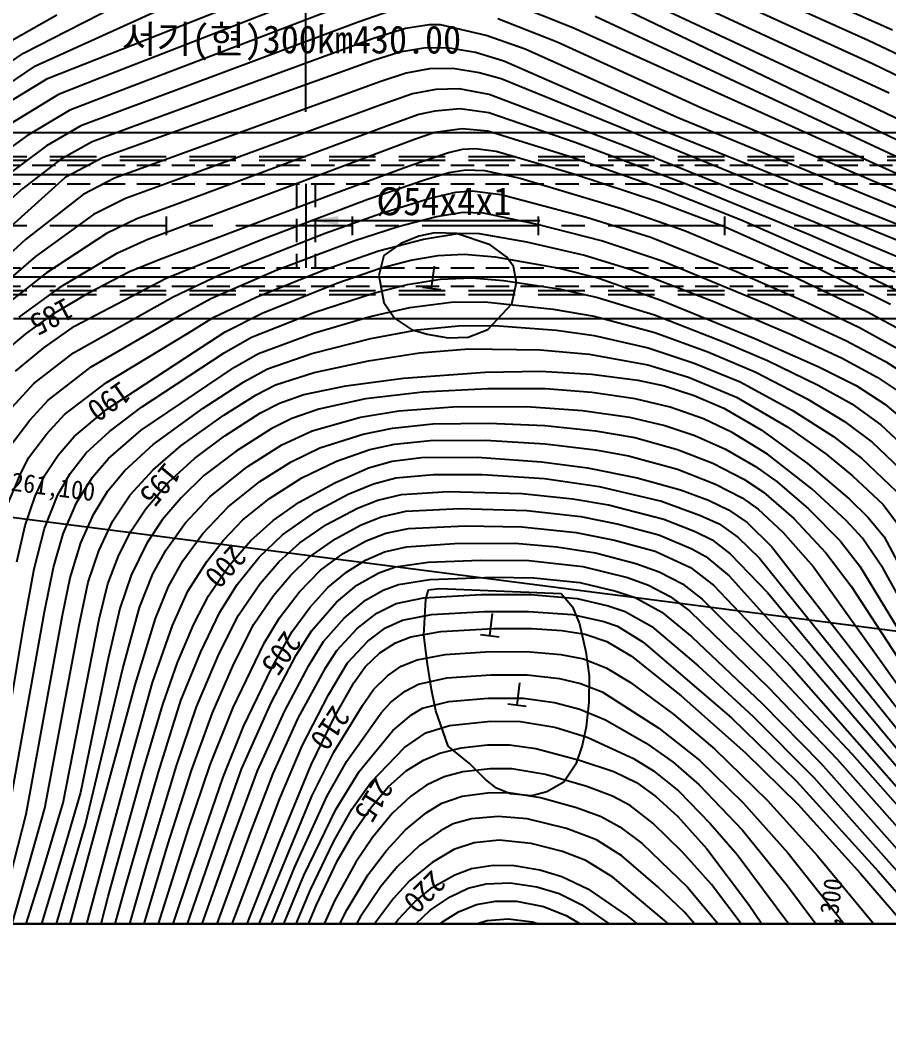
# Model space of a CAD drawing. Header units: millimetres. Extents: x 18534 to 19330, y 1103 to 1809.
# Drawn here: x 19186.1 to 19279.5, y 1383 to 1491.5 of the extents above; entities that cross this region are included whole.
import ezdxf
from ezdxf.enums import TextEntityAlignment as Align
from ezdxf.xclip import XClip

# ---------------------------------------------------------------- set-up
doc = ezdxf.new("R2010")
doc.units = ezdxf.units.MM
doc.header["$LTSCALE"] = 10
doc.header["$MEASUREMENT"] = 0
doc.header["$XCLIPFRAME"] = 2
for name, pattern in [('CENTER', [2, 1.25, -0.25, 0.25, -0.25]), ('DASHED', [0.75, 0.5, -0.25]), ('HIDDEN', [0.375, 0.25, -0.125])]:
    doc.linetypes.add(name, pattern=pattern)
doc.layers.add('TX-PAPR', color=2, linetype='Continuous', plot=False)
doc.layers.add('TZ-BASE', color=253, linetype='Continuous')
doc.layers.add('TZ-CABL', color=4, linetype='Continuous')
doc.styles.add('HANA', font='GulimChe.ttf')
doc.styles.get("Standard").update_dxf_attribs({"font": 'GulimChe.ttf'})
doc.linetypes.add('ZIGZAG', pattern='A,0.0001,-0.2,[131,ltypeshp.shx,S=0.2,R=0,X=-0.2,Y=0],-0.4,[131,ltypeshp.shx,S=0.2,R=180,X=0.2,Y=0],-0.2', length=0.8001)
doc.dimstyles.get("Standard").update_dxf_attribs({"dimtxt": 0.18, "dimasz": 0.18, "dimexe": 0.18, "dimexo": 0.0625, "dimgap": 0.09, "dimtad": 0, "dimtih": 1, "dimtoh": 1, "dimdec": 4, "dimzin": 0, "dimdsep": 46, "dimtxsty": 'Standard', "dimcen": 0.09, "dimadec": 0, "dimazin": 0, "dimtfac": 1, "dimtdec": 4, "dimtofl": 0, "dimtmove": 0, "dimatfit": 3, "dimfxl": 0, "dimtolj": 1, "dimtzin": 0, "dimarcsym": 0})

# ---------------------------------------------------------------- blocks, each defined once
blk = doc.blocks.new('JD-DFMKFD4RX')
at = {"layer": 'TZ-BASE'}
for p, q in [((631.21, 30.88, 171), (655.46, 19.93, 171)), ((628.51, 29.97, 172), (655.91, 17.42, 172)), ((627.73, 28.21, 173), (657.71, 14.27, 173)), ((567.23, 15.82, 175), (596.28, 27.3, 175)), ((624.37, 27.53, 174), (655.46, 13.02, 174)), ((658.07, 21, 170), (642.6, 27.93, 170)), ((569.35, 20.95, 173), (578.92, 25.83, 173)), ((597.29, 25.37, 176), (572.69, 15.78, 176)), ((570.45, 19.23, 174), (581.92, 24.44, 174)), ((623.72, 21.25, 177), (617.03, 23.93, 177)), ((598.11, 23.3, 177), (573.82, 14.02, 177)), ((605.09, 23.42, 178), (600.63, 21.89, 178)), ((628.11, 23.85, 175), (675.13, 1.29, 175)), ((563.37, 19.91, 172), (568.24, 22.66, 172)), ((600.63, 21.89, 178), (574.96, 12.26, 178)), ((622.04, 19.72, 178), (615.65, 22.23, 178)), ((665.94, 3.97, 176), (626.12, 22.47, 176)), ((564.66, 18.55, 173), (569.35, 20.95, 173)), ((605.72, 21.19, 179), (602.16, 20.07, 179)), ((608.28, 21.58, 179), (605.72, 21.19, 179)), ((609.47, 21.6, 179), (608.28, 21.58, 179)), ((614.41, 20.45, 179), (609.47, 21.6, 179)), ((664.53, 2.87, 177), (623.72, 21.25, 177)), ((602.16, 20.07, 179), (576.09, 10.51, 179)), ((618.58, 18.96, 179), (614.41, 20.45, 179)), ((637.48, 12.66, 178), (622.04, 19.72, 178)), ((655.46, 19.93, 171), (675.43, 10.4, 171)), ((551.62, 9.63, 173), (564.66, 18.55, 173)), ((565.95, 17.19, 174), (570.45, 19.23, 174)), ((605.1, 18.64, 180), (602.28, 17.74, 180)), ((607.71, 19.08, 180), (605.1, 18.64, 180)), ((610.23, 19.1, 180), (607.71, 19.08, 180)), ((613.26, 18.62, 180), (610.23, 19.1, 180)), ((616.31, 17.68, 180), (613.26, 18.62, 180)), ((634.92, 11.62, 179), (618.58, 18.96, 179)), ((602.28, 17.74, 180), (573.23, 7.32, 180)), ((632.42, 10.63, 180), (616.31, 17.68, 180)), ((655.91, 17.42, 172), (677.78, 6.94, 172)), ((552.38, 8.06, 174), (565.95, 17.19, 174)), ((605.78, 16.41, 181), (603.08, 15.51, 181)), ((608.29, 16.85, 181), (605.78, 16.41, 181)), ((610.8, 16.88, 181), (608.29, 16.85, 181)), ((613.65, 16.44, 181), (610.8, 16.88, 181)), ((616, 15.78, 181), (613.65, 16.44, 181)), ((560.17, 11.53, 175), (567.23, 15.82, 175)), ((572.69, 15.78, 176), (568.43, 14.12, 176)), ((603.08, 15.51, 181), (578.6, 6.63, 181)), ((658.96, -1.73, 181), (616, 15.78, 181)), ((568.43, 14.12, 176), (562.61, 10.56, 176)), ((606.47, 14.17, 182), (603.1, 13, 182)), ((608.97, 14.63, 182), (606.47, 14.17, 182)), ((611.48, 14.71, 182), (608.97, 14.63, 182)), ((614.72, 14.12, 182), (611.48, 14.71, 182)), ((629.61, 8.46, 182), (614.72, 14.12, 182)), ((573.82, 14.02, 177), (569.63, 12.42, 177)), ((655.46, 13.02, 174), (674.99, 3.69, 174)), ((569.63, 12.42, 177), (565.02, 9.66, 177)), ((574.96, 12.26, 178), (570.83, 10.72, 178)), ((603.1, 13, 182), (579.97, 4.51, 182)), ((607.16, 11.94, 183), (603.91, 10.77, 183)), ((608.88, 12.33, 183), (607.16, 11.94, 183)), ((611.6, 12.57, 183), (608.88, 12.33, 183)), ((614.67, 12.13, 183), (611.6, 12.57, 183)), ((623.95, 8.94, 183), (614.67, 12.13, 183)), ((661.98, 2.24, 178), (637.48, 12.66, 178)), ((661.29, 0.78, 179), (634.92, 11.62, 179)), ((700, 10), (555.08, 10)), ((700, 10), (555.08, 10)), ((570.83, 10.72, 178), (567.13, 8.59, 178)), ((576.09, 10.51, 179), (572.03, 9.02, 179)), ((603.91, 10.77, 183), (581.34, 2.4, 183)), ((608.87, 10.01, 184), (606.68, 9.28, 184)), ((611.81, 10.43, 184), (608.87, 10.01, 184)), ((614.58, 10.18, 184), (611.81, 10.43, 184)), ((623.31, 7.43, 184), (614.58, 10.18, 184)), ((662.48, -1.43, 180), (632.42, 10.63, 180)), ((565.02, 9.66, 177), (559.76, 5.87, 177)), ((572.03, 9.02, 179), (568.62, 7.12, 179)), ((606.68, 9.28, 184), (582.71, 0.28, 184)), ((635.99, 4.43, 183), (623.95, 8.94, 183)), ((567.13, 8.59, 178), (562.02, 4.78, 178)), ((610.35, 7.84, 185), (606.12, 6.42, 185)), ((611.8, 8.19, 185), (610.35, 7.84, 185)), ((613.26, 8.28, 185), (611.8, 8.19, 185)), ((615.48, 7.99, 185), (613.26, 8.28, 185)), ((623.83, 5.55, 185), (615.48, 7.99, 185)), ((649.76, 0.36, 182), (629.61, 8.46, 182)), ((568.62, 7.12, 179), (564.58, 4.02, 179)), ((573.23, 7.32, 180), (569.15, 5.18, 180)), ((578.6, 6.63, 181), (574.43, 5.12, 181)), ((633.61, 3.85, 184), (623.31, 7.43, 184)), ((606.12, 6.42, 185), (598.05, 3.45, 185)), ((607.86, 4.99, 186), (610.37, 5.71, 186)), ((610.37, 5.71, 186), (612.22, 6, 186)), ((612.22, 6, 186), (614.22, 5.93, 186)), ((614.22, 5.93, 186), (618.05, 5.12, 186)), ((632.97, 2.55, 185), (623.83, 5.55, 185)), ((280, 5.11), (700, -48.86)), ((569.15, 5.18, 180), (563.29, -0.07, 180)), ((574.43, 5.12, 181), (571.06, 3.36, 181)), ((579.97, 4.51, 182), (575.64, 2.92, 182)), ((601.68, 2.85, 186), (607.86, 4.99, 186)), ((618.05, 5.12, 186), (628.95, 1.87, 186)), ((649.24, -1, 183), (635.99, 4.43, 183)), ((564.58, 4.02, 179), (559.88, -0.13, 179)), ((571.06, 3.36, 181), (564.86, -1.49, 181)), ((598.05, 3.45, 185), (579.24, -3.67, 185)), ((608.36, 2.97, 187), (611.14, 3.61, 187)), ((611.14, 3.61, 187), (612.88, 3.77, 187)), ((612.88, 3.77, 187), (616, 3.35, 187)), ((616, 3.35, 187), (625.19, 0.93, 187)), ((641.82, 0.62, 184), (633.61, 3.85, 184)), ((575.64, 2.92, 182), (572.19, 1.2, 182)), ((581.34, 2.4, 183), (576.84, 0.73, 183)), ((590.52, -1.35, 186), (601.68, 2.85, 186)), ((603.13, 1.36, 187), (608.36, 2.97, 187)), ((640.08, -0.15, 185), (632.97, 2.55, 185)), ((572.19, 1.2, 182), (565.96, -3.31, 182)), ((597.07, -0.8, 187), (603.13, 1.36, 187)), ((609.06, 0.99, 188), (611.9, 1.48, 188)), ((611.9, 1.48, 188), (614.07, 1.4, 188)), ((614.07, 1.4, 188), (619.87, 0.19, 188)), ((628.95, 1.87, 186), (635.73, -0.49, 186)), ((576.84, 0.73, 183), (573.57, -0.82, 183)), ((582.71, 0.28, 184), (578.04, -1.47, 184)), ((580, 1), (580, -1)), ((600, 1), (600, -1)), ((604.94, -0.08, 188), (609.06, 0.99, 188)), ((619.87, 0.19, 188), (626.89, -1.62, 188)), ((620, 1), (620, -1)), ((625.19, 0.93, 187), (632.09, -1.24, 187)), ((640, 1), (640, -1)), ((653.08, -4.34, 184), (641.82, 0.62, 184)), ((659, -3.5, 182), (649.76, 0.36, 182)), ((573.57, -0.82, 183), (567.12, -5.07, 183)), ((585.74, -5.26, 187), (597.07, -0.8, 187)), ((600.16, -1.63, 188), (604.94, -0.08, 188)), ((608.86, -0.75, 189.7), (607.17, -1.13, 189.7)), ((607.65, -1.42, 189), (611.57, -0.8, 189)), ((611.21, -0.83, 189.7), (608.86, -0.75, 189.7)), ((614.81, -2.05, 189.7), (611.21, -0.83, 189.7)), ((611.57, -0.8, 189), (613.64, -0.82, 189)), ((613.64, -0.82, 189), (618.73, -1.71, 189)), ((635.73, -0.49, 186), (647.13, -5.32, 186)), ((650.06, -4.6, 185), (640.08, -0.15, 185)), ((658.32, -4.98, 183), (649.24, -1, 183)), ((564.86, -1.49, 181), (560.4, -5.57, 181)), ((578.04, -1.47, 184), (574.61, -3.01, 184)), ((580, -5.64, 186), (590.52, -1.35, 186)), ((591.82, -4.78, 188), (600.16, -1.63, 188)), ((602.82, -2.68, 189), (607.65, -1.42, 189)), ((605.22, -1.91, 189.7), (603.38, -3.2, 189.7)), ((607.17, -1.13, 189.7), (605.22, -1.91, 189.7)), ((616.57, -3.34, 189.7), (614.81, -2.05, 189.7)), ((618.73, -1.71, 189), (624.96, -3.14, 189)), ((626.89, -1.62, 188), (633.3, -3.78, 188)), ((632.09, -1.24, 187), (641.29, -4.91, 187)), ((574.61, -3.01, 184), (568.51, -6.67, 184)), ((596.99, -4.74, 189), (602.82, -2.68, 189)), ((603.38, -3.2, 189.7), (602.84, -5.33, 189.7)), ((606.31, -3.68, 190), (609.24, -3.2, 190)), ((609.24, -3.2, 190), (612.02, -3.05, 190)), ((612.02, -3.05, 190), (615.37, -3.32, 190)), ((624.96, -3.14, 189), (629.99, -4.68, 189)), ((565.96, -3.31, 182), (561.69, -6.95, 182)), ((579.24, -3.67, 185), (576.07, -4.95, 185)), ((603.01, -4.56, 190), (606.31, -3.68, 190)), ((608.53, -6.71, 191.71), (608.84, -4.33, 191.71)), ((615.37, -3.32, 190), (622.24, -4.56, 190)), ((617.35, -4.39, 189.7), (616.57, -3.34, 189.7)), ((633.3, -3.78, 188), (644.66, -8.47, 188)), ((567.12, -5.07, 183), (562.77, -8.5, 183)), ((576.07, -4.95, 185), (571.57, -7.28, 185)), ((580.76, -7.62, 187), (585.74, -5.26, 187)), ((584.8, -7.8, 188), (591.82, -4.78, 188)), ((589.66, -7.65, 189), (596.99, -4.74, 189)), ((598.34, -6.18, 190), (603.01, -4.56, 190)), ((602.84, -5.33, 189.7), (603.4, -8.23, 189.7)), ((617.67, -6.09, 189.7), (617.35, -4.39, 189.7)), ((622.24, -4.56, 190), (626.52, -5.64, 190)), ((629.99, -4.68, 189), (639.06, -8.22, 189)), ((641.29, -4.91, 187), (648.82, -8.22, 187)), ((647.13, -5.32, 186), (655.39, -9.25, 186)), ((657.85, -8.45, 185), (650.06, -4.6, 185)), ((661.18, -8.25, 184), (653.08, -4.34, 184)), ((570.13, -10.78, 186), (580, -5.64, 186)), ((590.32, -9.39, 190), (598.34, -6.18, 190)), ((602.28, -7.23, 191), (605.93, -6.29, 191)), ((605.93, -6.29, 191), (609.44, -5.75, 191)), ((609.44, -5.75, 191), (612.84, -5.6, 191)), ((612.84, -5.6, 191), (616.24, -5.87, 191)), ((616.24, -5.87, 191), (622.21, -6.79, 191)), ((617.14, -8.38, 189.7), (617.67, -6.09, 189.7)), ((626.52, -5.64, 190), (633.28, -8.04, 190)), ((568.51, -6.67, 184), (564.15, -9.81, 184)), ((571.57, -7.28, 185), (567.72, -9.58, 185)), ((595.99, -9.27, 191), (602.28, -7.23, 191)), ((607.54, -6.58, 191.71), (609.53, -6.84, 191.71)), ((622.21, -6.79, 191), (626.26, -7.66, 191)), ((570.04, -13.65, 187), (580.76, -7.62, 187)), ((581.52, -9.59, 188), (584.8, -7.8, 188)), ((585.12, -9.83, 189), (589.66, -7.65, 189)), ((603.4, -8.23, 189.7), (604.53, -9.93, 189.7)), ((606.18, -8.78, 192), (610.62, -8.21, 192)), ((610.62, -8.21, 192), (614.24, -8.17, 192)), ((614.24, -8.17, 192), (621.59, -8.95, 192)), ((614.57, -11.15, 189.7), (617.14, -8.38, 189.7)), ((626.26, -7.66, 191), (632.49, -9.58, 191)), ((633.28, -8.04, 190), (643.26, -12.12, 190)), ((639.06, -8.22, 189), (647.18, -11.68, 189)), ((644.66, -8.47, 188), (653.07, -12.32, 188)), ((648.82, -8.22, 187), (654.54, -10.93, 187)), ((567.72, -9.58, 185), (564.86, -11.61, 185)), ((571.94, -15.15, 188), (581.52, -9.59, 188)), ((586.33, -11.4, 190), (590.32, -9.39, 190)), ((589.18, -11.95, 191), (595.99, -9.27, 191)), ((595.82, -11.52, 192), (601.93, -9.76, 192)), ((601.93, -9.76, 192), (606.18, -8.78, 192)), ((621.59, -8.95, 192), (625.99, -9.7, 192)), ((625.99, -9.7, 192), (632.54, -11.47, 192)), ((632.49, -9.58, 191), (640.07, -12.52, 191)), ((655.39, -9.25, 186), (661.39, -12.51, 186)), ((700, -10), (563.59, -10)), ((700, -10), (563.59, -10)), ((566.84, -13.1, 186), (570.13, -10.78, 186)), ((582.28, -11.57, 189), (585.12, -9.83, 189)), ((604.53, -9.93, 189.7), (606.35, -11.14, 189.7)), ((606.96, -11.17, 193), (611.43, -10.73, 193)), ((611.43, -10.73, 193), (615.29, -10.7, 193)), ((615.29, -10.7, 193), (621.96, -11.22, 193)), ((564.86, -11.61, 185), (562.38, -13.73, 185)), ((573.58, -16.82, 189), (582.28, -11.57, 189)), ((583.03, -13.55, 190), (586.33, -11.4, 190)), ((589.91, -13.72, 192), (595.82, -11.52, 192)), ((601.99, -12.12, 193), (606.96, -11.17, 193)), ((606.35, -11.14, 189.7), (608.05, -11.65, 189.7)), ((608.05, -11.65, 189.7), (610.32, -12.03, 189.7)), ((612.47, -11.97, 189.7), (614.57, -11.15, 189.7)), ((621.96, -11.22, 193), (626, -11.8, 193)), ((626, -11.8, 193), (631.82, -13.12, 193)), ((632.54, -11.47, 192), (638.21, -13.53, 192)), ((647.18, -11.68, 189), (652.66, -14.21, 189)), ((654.54, -10.93, 187), (659.71, -13.78, 187)), ((586.23, -13.65, 191), (589.18, -11.95, 191)), ((595.67, -13.71, 193), (601.99, -12.12, 193)), ((610.32, -12.03, 189.7), (612.47, -11.97, 189.7)), ((640.07, -12.52, 191), (644.65, -14.48, 191)), ((643.26, -12.12, 190), (650.15, -15.16, 190)), ((653.07, -12.32, 188), (657.33, -14.59, 188)), ((563.79, -15.61, 186), (566.84, -13.1, 186)), ((565.78, -16.94, 187), (570.04, -13.65, 187)), ((573.57, -19.74, 190), (583.03, -13.55, 190)), ((577.34, -19.47, 191), (586.23, -13.65, 191)), ((587.34, -15.17, 192), (589.91, -13.72, 192)), ((590.89, -15.37, 193), (595.67, -13.71, 193)), ((601.76, -14.5, 194), (607.22, -13.65, 194)), ((607.22, -13.65, 194), (612.53, -13.23, 194)), ((612.53, -13.23, 194), (620.19, -13.33, 194)), ((620.19, -13.33, 194), (625.46, -13.8, 194)), ((625.46, -13.8, 194), (631.76, -14.93, 194)), ((631.82, -13.12, 193), (636.77, -14.74, 193)), ((638.21, -13.53, 192), (643.39, -15.73, 192)), ((567.31, -18.72, 188), (571.94, -15.15, 188)), ((577.29, -21.97, 192), (587.34, -15.17, 192)), ((595.92, -15.75, 194), (601.76, -14.5, 194)), ((631.76, -14.93, 194), (636.14, -16.26, 194)), ((636.77, -14.74, 193), (641.68, -16.76, 193)), ((644.65, -14.48, 191), (650.1, -17.13, 191)), ((650.15, -15.16, 190), (654.17, -17.16, 190)), ((652.66, -14.21, 189), (656.41, -16.26, 189)), ((657.33, -14.59, 188), (660.57, -16.65, 188)), ((588.33, -16.77, 193), (590.89, -15.37, 193)), ((591.74, -17.08, 194), (595.92, -15.75, 194)), ((605.52, -16.36, 195), (614.27, -15.71, 195)), ((614.27, -15.71, 195), (620.24, -15.6, 195)), ((620.24, -15.6, 195), (625.7, -15.93, 195)), ((625.7, -15.93, 195), (630.68, -16.58, 195)), ((636.14, -16.26, 194), (641.3, -18.4, 194)), ((643.39, -15.73, 192), (648.9, -18.59, 192)), ((656.41, -16.26, 189), (659.11, -18.04, 189)), ((563.43, -19.48, 187), (565.78, -16.94, 187)), ((569.06, -20.28, 189), (573.58, -16.82, 189)), ((583.98, -19.59, 193), (588.33, -16.77, 193)), ((589.66, -18.17, 194), (591.74, -17.08, 194)), ((594.79, -18.13, 195), (599.32, -17.18, 195)), ((599.32, -17.18, 195), (605.52, -16.36, 195)), ((630.68, -16.58, 195), (633.58, -17.18, 195)), ((633.58, -17.18, 195), (636.74, -18.22, 195)), ((641.68, -16.76, 193), (647.29, -19.79, 193)), ((650.1, -17.13, 191), (653.71, -19.14, 191)), ((654.17, -17.16, 190), (657.24, -19.15, 190)), ((586.19, -20.35, 194), (589.66, -18.17, 194)), ((592.19, -19.04, 195), (594.79, -18.13, 195)), ((607.57, -17.87, 196), (601.44, -18.6, 196)), ((614.59, -17.5, 196), (607.57, -17.87, 196)), ((620.77, -17.51, 196), (614.59, -17.5, 196)), ((625.77, -17.92, 196), (620.77, -17.51, 196)), ((630.41, -18.58, 196), (625.77, -17.92, 196)), ((636.74, -18.22, 195), (639.93, -19.59, 195)), ((641.3, -18.4, 194), (646.82, -21.63, 194)), ((565.33, -20.88, 188), (567.31, -18.72, 188)), ((573.89, -22.08, 191), (577.34, -19.47, 191)), ((590.15, -20.1, 195), (592.19, -19.04, 195)), ((601.44, -18.6, 196), (596.42, -19.69, 196)), ((605.02, -19.88, 197), (610.8, -19.46, 197)), ((610.8, -19.46, 197), (618.73, -19.42, 197)), ((618.73, -19.42, 197), (624.74, -19.83, 197)), ((634.16, -19.49, 196), (630.41, -18.58, 196)), ((637.74, -20.74, 196), (634.16, -19.49, 196)), ((648.9, -18.59, 192), (652.93, -21.02, 192)), ((653.71, -19.14, 191), (656.82, -21.37, 191)), ((657.24, -19.15, 190), (659.94, -21.43, 190)), ((567.13, -22.39, 189), (569.06, -20.28, 189)), ((570.1, -22.64, 190), (573.57, -19.74, 190)), ((578.6, -23.5, 193), (583.98, -19.59, 193)), ((581.58, -23.65, 194), (586.19, -20.35, 194)), ((586.29, -22.58, 195), (590.15, -20.1, 195)), ((596.42, -19.69, 196), (593.52, -20.69, 196)), ((595.68, -22.02, 197), (600.87, -20.57, 197)), ((600.87, -20.57, 197), (605.02, -19.88, 197)), ((624.74, -19.83, 197), (629.8, -20.55, 197)), ((629.8, -20.55, 197), (633.61, -21.47, 197)), ((639.93, -19.59, 195), (643.95, -21.93, 195)), ((647.29, -19.79, 193), (651.74, -22.62, 193)), ((563.16, -23.73, 188), (565.33, -20.88, 188)), ((593.52, -20.69, 196), (591.27, -21.82, 196)), ((604.31, -21.73, 198), (608.67, -21.29, 198)), ((608.67, -21.29, 198), (614.68, -21.2, 198)), ((614.68, -21.2, 198), (620.69, -21.44, 198)), ((620.69, -21.44, 198), (626.15, -22.04, 198)), ((633.61, -21.47, 197), (636.81, -22.52, 197)), ((640.85, -22.21, 196), (637.74, -20.74, 196)), ((646.82, -21.63, 194), (650.89, -24.5, 194)), ((652.93, -21.02, 192), (655.87, -23.24, 192)), ((656.82, -21.37, 191), (660.02, -24.36, 191)), ((565.21, -24.91, 189), (567.13, -22.39, 189)), ((568.4, -24.64, 190), (570.1, -22.64, 190)), ((571.4, -24.4, 191), (573.89, -22.08, 191)), ((573.81, -24.99, 192), (577.29, -21.97, 192)), ((583.05, -25.01, 195), (586.29, -22.58, 195)), ((591.27, -21.82, 196), (587.51, -24.2, 196)), ((592.44, -23.53, 197), (595.68, -22.02, 197)), ((596.52, -23.86, 198), (601.18, -22.37, 198)), ((601.18, -22.37, 198), (604.31, -21.73, 198)), ((626.15, -22.04, 198), (630.38, -22.76, 198)), ((630.38, -22.76, 198), (634.97, -24.02, 198)), ((636.81, -22.52, 197), (640.12, -24.01, 197)), ((644.62, -24.52, 196), (640.85, -22.21, 196)), ((643.95, -21.93, 195), (648.93, -25.54, 195)), ((651.74, -22.62, 193), (654.75, -24.98, 193)), ((575.55, -26.29, 193), (578.6, -23.5, 193)), ((578.6, -26.2, 194), (581.58, -23.65, 194)), ((588.72, -25.88, 197), (592.44, -23.53, 197)), ((593.45, -25.34, 198), (596.52, -23.86, 198)), ((601.9, -24.02, 199), (604.53, -23.45, 199)), ((604.53, -23.45, 199), (608.38, -23.06, 199)), ((608.38, -23.06, 199), (614.34, -23.04, 199)), ((614.34, -23.04, 199), (620.73, -23.41, 199)), ((620.73, -23.41, 199), (626.13, -24.08, 199)), ((655.87, -23.24, 192), (658.86, -26.07, 192)), ((564.33, -26.67, 189), (565.21, -24.91, 189)), ((566.97, -26.79, 190), (568.4, -24.64, 190)), ((569.67, -26.61, 191), (571.4, -24.4, 191)), ((587.51, -24.2, 196), (584.06, -26.84, 196)), ((598.31, -25.27, 199), (601.9, -24.02, 199)), ((604.3, -25.28, 200), (607.44, -24.9, 200)), ((607.44, -24.9, 200), (613.43, -24.87, 200)), ((613.43, -24.87, 200), (620.34, -25.37, 200)), ((626.13, -24.08, 199), (629.71, -24.72, 199)), ((629.71, -24.72, 199), (634.97, -26.13, 199)), ((634.97, -24.02, 198), (638.75, -25.5, 198)), ((640.12, -24.01, 197), (643.36, -25.87, 197)), ((649.41, -28.26, 196), (644.62, -24.52, 196)), ((650.89, -24.5, 194), (653.77, -26.86, 194)), ((572.08, -27.01, 192), (573.81, -24.99, 192)), ((580.26, -27.55, 195), (583.05, -25.01, 195)), ((584.7, -29.13, 197), (588.72, -25.88, 197)), ((590.05, -27.48, 198), (593.45, -25.34, 198)), ((594.57, -27.08, 199), (598.31, -25.27, 199)), ((598.12, -27.6, 200), (601.74, -26.01, 200)), ((601.74, -26.01, 200), (604.3, -25.28, 200)), ((620.34, -25.37, 200), (625.3, -26.01, 200)), ((625.3, -26.01, 200), (630.61, -27.09, 200)), ((638.75, -25.5, 198), (642.09, -27.22, 198)), ((643.36, -25.87, 197), (645.69, -27.51, 197)), ((648.93, -25.54, 195), (653.41, -29.33, 195)), ((654.75, -24.98, 193), (658.5, -28.56, 193)), ((562.74, -30.47, 189), (564.33, -26.67, 189)), ((565.93, -29.05, 190), (566.97, -26.79, 190)), ((568.36, -28.89, 191), (569.67, -26.61, 191)), ((570.35, -29.76, 192), (572.08, -27.01, 192)), ((573.74, -28.47, 193), (575.55, -26.29, 193)), ((576.12, -28.91, 194), (578.6, -26.2, 194)), ((584.06, -26.84, 196), (581.6, -29.21, 196)), ((591.1, -29.29, 199), (594.57, -27.08, 199)), ((602.28, -27.72, 201), (604.67, -27.07, 201)), ((604.67, -27.07, 201), (608.74, -26.7, 201)), ((608.74, -26.7, 201), (613.96, -26.71, 201)), ((613.96, -26.71, 201), (620.65, -27.15, 201)), ((630.61, -27.09, 200), (635.3, -28.38, 200)), ((634.97, -26.13, 199), (639.03, -27.74, 199)), ((653.77, -26.86, 194), (657.06, -29.93, 194)), ((577.8, -30.39, 195), (580.26, -27.55, 195)), ((586.66, -30.18, 198), (590.05, -27.48, 198)), ((594.31, -29.7, 200), (598.12, -27.6, 200)), ((599.57, -28.84, 201), (602.28, -27.72, 201)), ((620.65, -27.15, 201), (626.54, -27.99, 201)), ((626.54, -27.99, 201), (633.25, -29.59, 201)), ((639.03, -27.74, 199), (641.93, -29.24, 199)), ((642.09, -27.22, 198), (644.2, -28.6, 198)), ((645.69, -27.51, 197), (649.06, -30.42, 197)), ((564.85, -32.2, 190), (565.93, -29.05, 190)), ((566.9, -32.53, 191), (568.36, -28.89, 191)), ((572.17, -31, 193), (573.74, -28.47, 193)), ((574.25, -31.7, 194), (576.12, -28.91, 194)), ((581.6, -29.21, 196), (579.61, -31.55, 196)), ((582.05, -31.96, 197), (584.7, -29.13, 197)), ((596.07, -30.7, 201), (599.57, -28.84, 201)), ((602.76, -29.48, 202), (605.3, -28.85, 202)), ((605.3, -28.85, 202), (610.3, -28.53, 202)), ((610.3, -28.53, 202), (618.23, -28.77, 202)), ((618.23, -28.77, 202), (623.71, -29.33, 202)), ((635.3, -28.38, 200), (638.28, -29.48, 200)), ((641.93, -29.24, 199), (643.65, -30.44, 199)), ((644.2, -28.6, 198), (647.46, -31.46, 198)), ((653.09, -31.67, 196), (649.41, -28.26, 196)), ((568.93, -33.09, 192), (570.35, -29.76, 192)), ((583.94, -33.06, 198), (586.66, -30.18, 198)), ((588.23, -31.59, 199), (591.1, -29.29, 199)), ((591.48, -31.65, 200), (594.31, -29.7, 200)), ((597.24, -32.08, 202), (600.56, -30.35, 202)), ((600.56, -30.35, 202), (602.76, -29.48, 202)), ((623.71, -29.33, 202), (627.53, -29.97, 202)), ((627.53, -29.97, 202), (633.48, -31.5, 202)), ((633.25, -29.59, 201), (637.45, -31.11, 201)), ((638.28, -29.48, 200), (640.45, -30.51, 200)), ((653.41, -29.33, 195), (655.46, -31.33, 195)), ((657.06, -29.93, 194), (659.41, -33.04, 194)), ((570.83, -34.04, 193), (572.17, -31, 193)), ((576.23, -32.76, 195), (577.8, -30.39, 195)), ((592.5, -33.21, 201), (596.07, -30.7, 201)), ((600.88, -32.17, 203), (603.1, -31.28, 203)), ((603.1, -31.28, 203), (605.77, -30.66, 203)), ((605.77, -30.66, 203), (611.58, -30.37, 203)), ((611.58, -30.37, 203), (618.75, -30.58, 203)), ((618.75, -30.58, 203), (624.58, -31.24, 203)), ((624.58, -31.24, 203), (628.62, -32.05, 203)), ((637.45, -31.11, 201), (639.43, -32.02, 201)), ((640.45, -30.51, 200), (642.45, -31.88, 200)), ((643.65, -30.44, 199), (646.28, -32.91, 199)), ((649.06, -30.42, 197), (652.46, -33.86, 197)), ((655.46, -31.33, 195), (657.18, -33.4, 195)), ((563.94, -36.09, 190), (564.85, -32.2, 190)), ((565.81, -36.84, 191), (566.9, -32.53, 191)), ((572.74, -34.93, 194), (574.25, -31.7, 194)), ((579.61, -31.55, 196), (577.9, -34.09, 196)), ((579.99, -34.8, 197), (582.05, -31.96, 197)), ((586.17, -33.77, 199), (588.23, -31.59, 199)), ((589.09, -33.79, 200), (591.48, -31.65, 200)), ((594.37, -34.05, 202), (597.24, -32.08, 202)), ((598.18, -33.62, 203), (600.88, -32.17, 203)), ((603.6, -33.03, 204), (606.03, -32.51, 204)), ((606.03, -32.51, 204), (612.13, -32.22, 204)), ((612.13, -32.22, 204), (618.23, -32.33, 204)), ((618.23, -32.33, 204), (624.06, -32.95, 204)), ((628.62, -32.05, 203), (632.95, -33.21, 203)), ((633.48, -31.5, 202), (636.86, -32.85, 202)), ((639.43, -32.02, 201), (641.45, -33.45, 201)), ((642.45, -31.88, 200), (645.1, -34.5, 200)), ((647.46, -31.46, 198), (650.91, -35.12, 198)), ((654.86, -33.54, 196), (653.09, -31.67, 196)), ((567.88, -36.72, 192), (568.93, -33.09, 192)), ((574.89, -35.37, 195), (576.23, -32.76, 195)), ((581.78, -36, 198), (583.94, -33.06, 198)), ((589.99, -35.59, 201), (592.5, -33.21, 201)), ((595.38, -35.61, 203), (598.18, -33.62, 203)), ((601.49, -33.85, 204), (603.6, -33.03, 204)), ((624.06, -32.95, 204), (628.19, -33.77, 204)), ((632.95, -33.21, 203), (636.43, -34.67, 203)), ((636.86, -32.85, 202), (638.69, -33.74, 202)), ((641.45, -33.45, 201), (643.79, -35.7, 201)), ((646.28, -32.91, 199), (649.58, -36.63, 199)), ((657.07, -36.83, 196), (654.86, -33.54, 196)), ((657.18, -33.4, 195), (666.83, -51.64, 195)), ((569.68, -37.81, 193), (570.83, -34.04, 193)), ((577.9, -34.09, 196), (576.22, -37.53, 196)), ((584.37, -36.07, 199), (586.17, -33.77, 199)), ((586.76, -36.5, 200), (589.09, -33.79, 200)), ((592.16, -36.05, 202), (594.37, -34.05, 202)), ((599.01, -35.21, 204), (601.49, -33.85, 204)), ((603.48, -35.02, 205), (605.82, -34.5, 205)), ((605.82, -34.5, 205), (610.99, -34.14, 205)), ((610.99, -34.14, 205), (617.51, -34.11, 205)), ((617.51, -34.11, 205), (622, -34.48, 205)), ((622, -34.48, 205), (626.16, -35.13, 205)), ((628.19, -33.77, 204), (632.57, -34.96, 204)), ((636.43, -34.67, 203), (638.01, -35.52, 203)), ((638.69, -33.74, 202), (640.64, -35.23, 202)), ((645.1, -34.5, 200), (660.09, -53.75, 200)), ((652.46, -33.86, 197), (654.57, -36.55, 197)), ((571.62, -38.3, 194), (572.74, -34.93, 194)), ((573.71, -38.47, 195), (574.89, -35.37, 195)), ((578.57, -37.37, 197), (579.99, -34.8, 197)), ((587.63, -38.54, 201), (589.99, -35.59, 201)), ((593.35, -37.56, 203), (595.38, -35.61, 203)), ((596.58, -37.01, 204), (599.01, -35.21, 204)), ((601.42, -35.91, 205), (603.48, -35.02, 205)), ((626.16, -35.13, 205), (630.49, -36.26, 205)), ((632.57, -34.96, 204), (636.37, -36.69, 204)), ((638.01, -35.52, 203), (640.5, -37.61, 203)), ((640.64, -35.23, 202), (644.62, -39.39, 202)), ((643.79, -35.7, 201), (663.3, -59.94, 201)), ((650.91, -35.12, 198), (653.64, -38.72, 198)), ((564.69, -42.91, 191), (565.81, -36.84, 191)), ((566.93, -41.47, 192), (567.88, -36.72, 192)), ((580.25, -38.75, 198), (581.78, -36, 198)), ((582.34, -39.25, 199), (584.37, -36.07, 199)), ((584.54, -39.75, 200), (586.76, -36.5, 200)), ((590.09, -38.44, 202), (592.16, -36.05, 202)), ((599.37, -37.2, 205), (601.42, -35.91, 205)), ((602.84, -37.28, 206), (604.63, -36.64, 206)), ((604.63, -36.64, 206), (608.15, -36.13, 206)), ((608.15, -36.13, 206), (613.77, -35.91, 206)), ((613.77, -35.91, 206), (618.97, -35.97, 206)), ((618.97, -35.97, 206), (624.8, -36.61, 206)), ((624.8, -36.61, 206), (629.59, -37.79, 206)), ((630.49, -36.26, 205), (632.99, -37.16, 205)), ((636.37, -36.69, 204), (638.83, -38.6, 204)), ((649.58, -36.63, 199), (662.75, -55.09, 199)), ((654.57, -36.55, 197), (663.72, -51.67, 197)), ((664.13, -49.58, 196), (657.07, -36.83, 196)), ((568.85, -41.83, 193), (569.68, -37.81, 193)), ((576.22, -37.53, 196), (575.03, -41.1, 196)), ((577.13, -40.99, 197), (578.57, -37.37, 197)), ((591.54, -39.71, 203), (593.35, -37.56, 203)), ((594.29, -39.37, 204), (596.58, -37.01, 204)), ((597.39, -38.87, 205), (599.37, -37.2, 205)), ((600.5, -38.62, 206), (602.84, -37.28, 206)), ((608.35, -38, 207), (615.18, -37.74, 207)), ((615.18, -37.74, 207), (619.53, -37.82, 207)), ((619.53, -37.82, 207), (624.48, -38.33, 207)), ((629.59, -37.79, 206), (631.86, -38.62, 206)), ((632.99, -37.16, 205), (635.5, -38.47, 205)), ((640.5, -37.61, 203), (648.89, -46.9, 203)), ((570.64, -42.9, 194), (571.62, -38.3, 194)), ((572.8, -42.25, 195), (573.71, -38.47, 195)), ((578.85, -42.19, 198), (580.25, -38.75, 198)), ((585.75, -41.49, 201), (587.63, -38.54, 201)), ((587.76, -41.81, 202), (590.09, -38.44, 202)), ((595.43, -41.02, 205), (597.39, -38.87, 205)), ((598.32, -40.43, 206), (600.5, -38.62, 206)), ((603.33, -39.14, 207), (604.97, -38.52, 207)), ((604.97, -38.52, 207), (608.35, -38, 207)), ((608.21, -39.1, 214.7), (609.38, -38.98, 214.7)), ((609.38, -38.98, 214.7), (622.45, -39.49, 214.7)), ((624.48, -38.33, 207), (628.32, -39.24, 207)), ((631.86, -38.62, 206), (634.17, -39.82, 206)), ((635.5, -38.47, 205), (637.62, -40.12, 205)), ((638.83, -38.6, 204), (647.21, -47.41, 204)), ((653.64, -38.72, 198), (662.56, -52.45, 198)), ((580.69, -42.95, 199), (582.34, -39.25, 199)), ((582.98, -42.8, 200), (584.54, -39.75, 200)), ((589.42, -42.79, 203), (591.54, -39.71, 203)), ((592.17, -42.12, 204), (594.29, -39.37, 204)), ((601.44, -40.21, 207), (603.33, -39.14, 207)), ((604.73, -40.59, 208), (607.64, -39.98, 208)), ((607.64, -39.98, 208), (613.86, -39.6, 208)), ((607.7, -43.98, 214.7), (607.92, -40.11, 214.7)), ((607.92, -40.11, 214.7), (608.21, -39.1, 214.7)), ((613.86, -39.6, 208), (619.17, -39.62, 208)), ((619.17, -39.62, 208), (624.17, -40.05, 208)), ((622.45, -39.49, 214.7), (623.67, -40.94, 214.7)), ((624.17, -40.05, 208), (627.5, -40.83, 208)), ((628.32, -39.24, 207), (630.4, -39.94, 207)), ((630.4, -39.94, 207), (633.29, -41.5, 207)), ((634.17, -39.82, 206), (636.26, -41.37, 206)), ((637.62, -40.12, 205), (644.78, -47.23, 205)), ((644.62, -39.39, 202), (663.17, -61.75, 202)), ((575.03, -41.1, 196), (573.77, -46.47, 196)), ((575.33, -47.56, 197), (577.13, -40.99, 197)), ((593.54, -43.58, 205), (595.43, -41.02, 205)), ((595.66, -43.48, 206), (598.32, -40.43, 206)), ((599.13, -42.14, 207), (601.44, -40.21, 207)), ((602.63, -41.63, 208), (604.73, -40.59, 208)), ((623.67, -40.94, 214.7), (624.44, -42.76, 214.7)), ((627.5, -40.83, 208), (629.33, -41.43, 208)), ((562.41, -66.69, 192), (566.93, -41.47, 192)), ((564.96, -63.19, 193), (568.85, -41.83, 193)), ((568.91, -61.98, 195), (572.8, -42.25, 195)), ((576.68, -49.31, 198), (578.85, -42.19, 198)), ((583.71, -45.75, 201), (585.75, -41.49, 201)), ((585.71, -45.93, 202), (587.76, -41.81, 202)), ((590.54, -44.82, 204), (592.17, -42.12, 204)), ((596.92, -44.66, 207), (599.13, -42.14, 207)), ((600.52, -43.26, 208), (602.63, -41.63, 208)), ((605.4, -42.36, 209), (608.53, -41.77, 209)), ((608.53, -41.77, 209), (614.23, -41.43, 209)), ((614.23, -41.43, 209), (618.95, -41.43, 209)), ((614.79, -44.04, 211.22), (615.09, -41.66, 211.22)), ((618.95, -41.43, 209), (623.66, -41.75, 209)), ((623.66, -41.75, 209), (627.03, -42.51, 209)), ((629.33, -41.43, 208), (632.2, -43.06, 208)), ((633.29, -41.5, 207), (636.52, -44.16, 207)), ((636.26, -41.37, 206), (644.74, -49.59, 206)), ((560.71, -66.85, 191), (564.69, -42.91, 191)), ((566.94, -62.56, 194), (570.64, -42.9, 194)), ((578.54, -49.07, 199), (580.69, -42.95, 199)), ((581.22, -46.93, 200), (582.98, -42.8, 200)), ((587.28, -47.06, 203), (589.42, -42.79, 203)), ((598.33, -45.63, 208), (600.52, -43.26, 208)), ((601.66, -44.62, 209), (603.59, -43.2, 209)), ((603.59, -43.2, 209), (605.4, -42.36, 209)), ((609.53, -43.6, 210), (615.2, -43.26, 210)), ((615.2, -43.26, 210), (619.29, -43.26, 210)), ((619.29, -43.26, 210), (622.51, -43.47, 210)), ((624.44, -42.76, 214.7), (625.09, -45.76, 214.7)), ((627.03, -42.51, 209), (628.5, -43.01, 209)), ((628.5, -43.01, 209), (631.26, -44.72, 209)), ((632.2, -43.06, 208), (637.18, -47.27, 208)), ((591.35, -47.48, 205), (593.54, -43.58, 205)), ((593.97, -46.13, 206), (595.66, -43.48, 206)), ((604.64, -44.79, 210), (606.3, -44.14, 210)), ((606.3, -44.14, 210), (609.53, -43.6, 210)), ((608.1, -47.09, 214.7), (607.7, -43.98, 214.7)), ((613.79, -43.91, 211.22), (615.78, -44.17, 211.22)), ((622.51, -43.47, 210), (625.03, -43.86, 210)), ((625.03, -43.86, 210), (627.35, -44.64, 210)), ((636.52, -44.16, 207), (644.08, -51.31, 207)), ((587.2, -51.75, 204), (590.54, -44.82, 204)), ((595.32, -47.22, 207), (596.92, -44.66, 207)), ((599.49, -46.96, 209), (601.66, -44.62, 209)), ((602.96, -45.89, 210), (604.64, -44.79, 210)), ((627.35, -44.64, 210), (630, -46.23, 210)), ((631.26, -44.72, 209), (640.76, -52.87, 209)), ((573.77, -46.47, 196), (570.77, -60.88, 196)), ((581.57, -51.01, 201), (583.71, -45.75, 201)), ((583.27, -51.66, 202), (585.71, -45.93, 202)), ((591.3, -51.25, 206), (593.97, -46.13, 206)), ((597.16, -47.46, 208), (598.33, -45.63, 208)), ((601.38, -47.39, 210), (602.96, -45.89, 210)), ((605.25, -47.32, 211), (606.98, -46.62, 211)), ((606.98, -46.62, 211), (610, -46.04, 211)), ((610, -46.04, 211), (614.87, -45.73, 211)), ((614.87, -45.73, 211), (619.11, -45.76, 211)), ((619.11, -45.76, 211), (622.42, -46.04, 211)), ((622.42, -46.04, 211), (624.87, -46.52, 211)), ((624.87, -46.52, 211), (627.3, -47.47, 211)), ((625.09, -45.76, 214.7), (625.48, -48.33, 214.7)), ((630, -46.23, 210), (635.35, -50.51, 210)), ((571.31, -64.28, 197), (575.33, -47.56, 197)), ((579.65, -51.42, 200), (581.22, -46.93, 200)), ((584.97, -52.31, 203), (587.28, -47.06, 203)), ((588.31, -53.77, 205), (591.35, -47.48, 205)), ((592.71, -52.18, 207), (595.32, -47.22, 207)), ((594.2, -52.91, 208), (597.16, -47.46, 208)), ((597.44, -50.4, 209), (599.49, -46.96, 209)), ((600.18, -49.11, 210), (601.38, -47.39, 210)), ((603.79, -48.35, 211), (605.25, -47.32, 211)), ((608.52, -49.8, 214.7), (608.1, -47.09, 214.7)), ((627.3, -47.47, 211), (629.9, -49.06, 211)), ((637.18, -47.27, 208), (643.11, -52.71, 208)), ((644.78, -47.23, 205), (653.73, -56.77, 205)), ((647.21, -47.41, 204), (668.85, -72.03, 204)), ((648.89, -46.9, 203), (674.08, -76.15, 203)), ((602.29, -49.8, 211), (603.79, -48.35, 211)), ((607.13, -49.25, 212), (610.17, -48.57, 212)), ((610.17, -48.57, 212), (614.91, -48.22, 212)), ((614.91, -48.22, 212), (618.8, -48.25, 212)), ((618.8, -48.25, 212), (622.27, -48.64, 212)), ((622.27, -48.64, 212), (624.54, -49.17, 212)), ((625.48, -48.33, 214.7), (625.43, -51.18, 214.7)), ((567.01, -84.8, 198), (576.68, -49.31, 198)), ((576.52, -56.25, 199), (578.54, -49.07, 199)), ((598.05, -52.82, 210), (600.18, -49.11, 210)), ((601.09, -51.54, 211), (602.29, -49.8, 211)), ((605.67, -50, 212), (607.13, -49.25, 212)), ((608.98, -52.12, 214.7), (608.52, -49.8, 214.7)), ((617.71, -51.48, 214.01), (618.02, -49.1, 214.01)), ((624.54, -49.17, 212), (626.85, -50.08, 212)), ((629.9, -49.06, 211), (634.55, -52.51, 211)), ((644.74, -49.59, 206), (652.13, -57.28, 206)), ((594.63, -55.88, 209), (597.44, -50.4, 209)), ((604.16, -51.16, 212), (605.67, -50, 212)), ((610.37, -51.11, 213), (614.62, -50.73, 213)), ((614.62, -50.73, 213), (618.4, -50.75, 213)), ((618.4, -50.75, 213), (621.73, -51.2, 213)), ((626.85, -50.08, 212), (632.96, -53.95, 212)), ((635.35, -50.51, 210), (642.26, -56.61, 210)), ((577.44, -58.77, 200), (579.65, -51.42, 200)), ((579.16, -58.7, 201), (581.57, -51.01, 201)), ((581.11, -58.02, 202), (583.27, -51.66, 202)), ((584.71, -57.9, 204), (587.2, -51.75, 204)), ((588.11, -58.38, 206), (591.3, -51.25, 206)), ((598.02, -56.54, 211), (601.09, -51.54, 211)), ((603.09, -52.32, 212), (604.16, -51.16, 212)), ((606.37, -52.52, 213), (607.55, -51.82, 213)), ((607.55, -51.82, 213), (610.37, -51.11, 213)), ((616.72, -51.36, 214.01), (618.7, -51.61, 214.01)), ((621.73, -51.2, 213), (624.48, -51.91, 213)), ((624.48, -51.91, 213), (627.21, -53.06, 213)), ((625.43, -51.18, 214.7), (625.14, -53.81, 214.7)), ((644.08, -51.31, 207), (650.34, -57.7, 207)), ((582.71, -58.5, 203), (584.97, -52.31, 203)), ((589.81, -58.56, 207), (592.71, -52.18, 207)), ((591.49, -58.83, 208), (594.2, -52.91, 208)), ((595.58, -57.92, 210), (598.05, -52.82, 210)), ((599.43, -57.52, 212), (603.09, -52.32, 212)), ((604.35, -54.2, 213), (606.37, -52.52, 213)), ((610.32, -55.91, 214.7), (608.98, -52.12, 214.7)), ((627.21, -53.06, 213), (631.61, -55.59, 213)), ((634.55, -52.51, 211), (638.99, -56.22, 211)), ((640.76, -52.87, 209), (647.76, -59.65, 209)), ((643.11, -52.71, 208), (649.6, -59.25, 208)), ((586.13, -59.22, 205), (588.31, -53.77, 205)), ((600.74, -58.62, 213), (604.35, -54.2, 213)), ((607.91, -54.47, 214), (610.46, -53.69, 214)), ((610.46, -53.69, 214), (614.85, -53.21, 214)), ((614.85, -53.21, 214), (618.1, -53.25, 214)), ((618.1, -53.25, 214), (621.76, -53.86, 214)), ((621.76, -53.86, 214), (625.26, -54.95, 214)), ((625.14, -53.81, 214.7), (624.73, -55.84, 214.7)), ((632.96, -53.95, 212), (637.38, -57.45, 212)), ((605.61, -56.05, 214), (607.91, -54.47, 214)), ((625.26, -54.95, 214), (630.22, -57.24, 214)), ((568.76, -84.95, 199), (576.52, -56.25, 199)), ((592.2, -61.53, 209), (594.63, -55.88, 209)), ((601.98, -59.8, 214), (605.61, -56.05, 214)), ((609.4, -56.66, 215), (611.71, -56.08, 215)), ((612.59, -57.78, 214.7), (610.32, -55.91, 214.7)), ((611.71, -56.08, 215), (614.52, -55.77, 215)), ((614.52, -55.77, 215), (616.91, -55.76, 215)), ((616.91, -55.76, 215), (619.74, -56.14, 215)), ((619.74, -56.14, 215), (624.44, -57.39, 215)), ((624.73, -55.84, 214.7), (624.04, -57.82, 214.7)), ((631.61, -55.59, 213), (634.48, -57.63, 213)), ((638.99, -56.22, 211), (644.64, -61.73, 211)), ((595.65, -61.28, 211), (598.02, -56.54, 211)), ((605.81, -58.56, 215), (607.67, -57.4, 215)), ((607.67, -57.4, 215), (609.4, -56.66, 215)), ((624.44, -57.39, 215), (628.11, -58.63, 215)), ((630.22, -57.24, 214), (632.37, -58.55, 214)), ((637.38, -57.45, 212), (642.02, -61.99, 212)), ((642.26, -56.61, 210), (647.88, -62.13, 210)), ((652.13, -57.28, 206), (666.1, -73.1, 206)), ((653.73, -56.77, 205), (666.24, -70.91, 205)), ((577.94, -68.48, 202), (581.11, -58.02, 202)), ((580.19, -66.46, 203), (582.71, -58.5, 203)), ((582.39, -64.79, 204), (584.71, -57.9, 204)), ((585.5, -65.67, 206), (588.11, -58.38, 206)), ((586.99, -66.23, 207), (589.81, -58.56, 207)), ((592.25, -66, 210), (595.58, -57.92, 210)), ((597.3, -61.25, 212), (599.43, -57.52, 212)), ((603.9, -60.22, 215), (605.81, -58.56, 215)), ((614.82, -58.32, 216), (611.87, -58.64, 216)), ((614.33, -59.47, 214.7), (612.59, -57.78, 214.7)), ((617.15, -58.32, 216), (614.82, -58.32, 216)), ((620.76, -58.93, 216), (617.15, -58.32, 216)), ((624.04, -57.82, 214.7), (622.76, -59.77, 214.7)), ((632.37, -58.55, 214), (635.08, -60.71, 214)), ((634.48, -57.63, 213), (637.28, -60.06, 213)), ((650.34, -57.7, 207), (664.42, -73.57, 207)), ((573.77, -72.06, 200), (577.44, -58.77, 200)), ((575.65, -70.88, 201), (579.16, -58.7, 201)), ((582.56, -69.53, 205), (586.13, -59.22, 205)), ((589.04, -65.28, 208), (591.49, -58.83, 208)), ((598.24, -62.72, 213), (600.74, -58.62, 213)), ((609.87, -59.18, 216), (607.98, -60.08, 216)), ((611.87, -58.64, 216), (609.87, -59.18, 216)), ((615.5, -60.41, 214.7), (614.33, -59.47, 214.7)), ((625.22, -60.22, 216), (620.76, -58.93, 216)), ((628.11, -58.63, 215), (630.55, -59.81, 215)), ((647.76, -59.65, 209), (656.53, -69.33, 209)), ((649.6, -59.25, 208), (661.99, -73.18, 208)), ((599.97, -62.65, 214), (601.98, -59.8, 214)), ((602.05, -62.4, 215), (603.9, -60.22, 215)), ((607.98, -60.08, 216), (606.28, -61.28, 216)), ((616.99, -61.03, 214.7), (615.5, -60.41, 214.7)), ((622.76, -59.77, 214.7), (620.9, -60.81, 214.7)), ((627.97, -61.26, 216), (625.22, -60.22, 216)), ((630.55, -59.81, 215), (632.63, -61.29, 215)), ((635.08, -60.71, 214), (638.49, -64.19, 214)), ((637.28, -60.06, 213), (641.94, -64.94, 213)), ((570.77, -60.88, 196), (568.8, -67.6, 196)), ((582.85, -86.14, 209), (592.2, -61.53, 209)), ((590.45, -73.83, 211), (595.65, -61.28, 211)), ((593.83, -68.85, 212), (597.3, -61.25, 212)), ((606.28, -61.28, 216), (604.28, -63.12, 216)), ((609.62, -62.04, 217), (611.82, -61.28, 217)), ((611.82, -61.28, 217), (614.55, -60.92, 217)), ((614.55, -60.92, 217), (616.84, -60.88, 217)), ((616.84, -60.88, 217), (620.25, -61.4, 217)), ((619.32, -61.25, 214.7), (616.99, -61.03, 214.7)), ((620.9, -60.81, 214.7), (619.32, -61.25, 214.7)), ((620.25, -61.4, 217), (624.11, -62.48, 217)), ((629.88, -62.29, 216), (627.97, -61.26, 216)), ((632.63, -61.29, 215), (635, -63.45, 215)), ((644.64, -61.73, 211), (650.02, -67.69, 211)), ((562.4, -78.7, 194), (566.94, -62.56, 194)), ((566.62, -69.64, 195), (568.91, -61.98, 195)), ((594.8, -69.79, 213), (598.24, -62.72, 213)), ((598.02, -66.1, 214), (599.97, -62.65, 214)), ((600.24, -65.04, 215), (602.05, -62.4, 215)), ((607.95, -63.06, 217), (609.62, -62.04, 217)), ((624.11, -62.48, 217), (626.77, -63.47, 217)), ((632.32, -64.17, 216), (629.88, -62.29, 216)), ((642.02, -61.99, 212), (646.81, -67.36, 212)), ((647.88, -62.13, 210), (654.65, -69.58, 210)), ((560.98, -78.62, 193), (564.96, -63.19, 193)), ((604.28, -63.12, 216), (602.18, -65.71, 216)), ((605.72, -64.88, 217), (607.95, -63.06, 217)), ((612.8, -63.7, 218), (610.86, -64.26, 218)), ((615.68, -63.44, 218), (612.8, -63.7, 218)), ((618.8, -63.71, 218), (615.68, -63.44, 218)), ((623.04, -64.75, 218), (618.8, -63.71, 218)), ((626.77, -63.47, 217), (628.77, -64.55, 217)), ((635, -63.45, 215), (638.13, -66.93, 215)), ((565.41, -84.67, 197), (571.31, -64.28, 197)), ((575.83, -85.55, 204), (582.39, -64.79, 204)), ((598.41, -68.2, 215), (600.24, -65.04, 215)), ((603.67, -67.12, 217), (605.72, -64.88, 217)), ((609.48, -64.98, 218), (607.24, -66.57, 218)), ((610.86, -64.26, 218), (609.48, -64.98, 218)), ((626.26, -65.98, 218), (623.04, -64.75, 218)), ((628.77, -64.55, 217), (631.18, -66.37, 217)), ((635.55, -67.31, 216), (632.32, -64.17, 216)), ((638.49, -64.19, 214), (641.39, -67.55, 214)), ((641.94, -64.94, 213), (646.8, -70.91, 213)), ((578.6, -85.78, 206), (585.5, -65.67, 206)), ((581.43, -86.02, 208), (589.04, -65.28, 208)), ((584.27, -86.26, 210), (592.25, -66, 210)), ((595.46, -71.39, 214), (598.02, -66.1, 214)), ((602.18, -65.71, 216), (600.37, -68.35, 216)), ((615.79, -66.01, 219), (613.11, -66.27, 219)), ((619.24, -66.35, 219), (615.79, -66.01, 219)), ((628.96, -67.69, 218), (626.26, -65.98, 218)), ((574.47, -85.43, 203), (580.19, -66.46, 203)), ((580.01, -85.9, 207), (586.99, -66.23, 207)), ((601.72, -69.68, 217), (603.67, -67.12, 217)), ((607.24, -66.57, 218), (604.84, -68.86, 218)), ((610.92, -66.99, 219), (608.59, -68.4, 219)), ((613.11, -66.27, 219), (610.92, -66.99, 219)), ((622.59, -67.22, 219), (619.24, -66.35, 219)), ((625.09, -68.19, 219), (622.59, -67.22, 219)), ((631.18, -66.37, 217), (636.02, -71.06, 217)), ((638.13, -66.93, 215), (642.61, -72.89, 215)), ((568.8, -67.6, 196), (563.73, -84.52, 196)), ((596.15, -72.93, 215), (598.41, -68.2, 215)), ((628, -69.99, 219), (625.09, -68.19, 219)), ((632.84, -71.01, 218), (628.96, -67.69, 218)), ((638.61, -70.76, 216), (635.55, -67.31, 216)), ((641.39, -67.55, 214), (647.48, -75.73, 214)), ((646.81, -67.36, 212), (655.57, -78.41, 212)), ((650.02, -67.69, 211), (657.66, -76.91, 211)), ((573.12, -85.32, 202), (577.94, -68.48, 202)), ((590.48, -77.02, 212), (593.83, -68.85, 212)), ((600.37, -68.35, 216), (598.1, -72.5, 216)), ((604.84, -68.86, 218), (603.08, -70.99, 218)), ((608.59, -68.4, 219), (606.16, -70.37, 219)), ((611.02, -69.72, 220), (612.81, -69.04, 220)), ((612.81, -69.04, 220), (615.15, -68.67, 220)), ((615.15, -68.67, 220), (617.4, -68.72, 220)), ((617.4, -68.72, 220), (620.17, -69.17, 220)), ((620.17, -69.17, 220), (622.52, -69.89, 220)), ((656.53, -69.33, 209), (663.53, -77.37, 209)), ((562.05, -84.38, 195), (566.62, -69.64, 195)), ((577.2, -85.66, 205), (582.56, -69.53, 205)), ((591.31, -78.19, 213), (594.8, -69.79, 213)), ((599.45, -73.44, 217), (601.72, -69.68, 217)), ((606.16, -70.37, 219), (604.44, -72.26, 219)), ((608.59, -71.1, 220), (611.02, -69.72, 220)), ((622.52, -69.89, 220), (625.32, -71.22, 220)), ((633.54, -74.58, 219), (628, -69.99, 219)), ((654.65, -69.58, 210), (661.31, -77.33, 210)), ((571.76, -85.2, 201), (575.65, -70.88, 201)), ((591.84, -80.13, 214), (595.46, -71.39, 214)), ((603.08, -70.99, 218), (600.86, -74.26, 218)), ((606.76, -72.57, 220), (608.59, -71.1, 220)), ((610.53, -72.07, 221), (612.46, -71.17, 221)), ((612.46, -71.17, 221), (614.4, -70.68, 221)), ((614.4, -70.68, 221), (616.99, -70.59, 221)), ((616.99, -70.59, 221), (619.83, -71.01, 221)), ((619.83, -71.01, 221), (622.23, -71.74, 221)), ((625.32, -71.22, 220), (629.55, -74.13, 220)), ((635.72, -73.74, 218), (632.84, -71.01, 218)), ((636.02, -71.06, 217), (640.41, -76.29, 217)), ((643.61, -77.4, 216), (638.61, -70.76, 216)), ((646.8, -70.91, 213), (654.08, -80.71, 213)), ((570.4, -85.09, 200), (573.77, -72.06, 200)), ((598.1, -72.5, 216), (593.78, -82.12, 216)), ((604.44, -72.26, 219), (602.13, -75.35, 219)), ((604.95, -74.52, 220), (606.76, -72.57, 220)), ((608.38, -73.5, 221), (610.53, -72.07, 221)), ((613.37, -72.91, 222), (615.39, -72.55, 222)), ((615.39, -72.55, 222), (617.65, -72.56, 222)), ((617.65, -72.56, 222), (620.57, -73.13, 222)), ((622.23, -71.74, 221), (624.68, -72.93, 221)), ((593.26, -79.94, 215), (596.15, -72.93, 215)), ((596.43, -79.43, 217), (599.45, -73.44, 217)), ((606.72, -75.11, 221), (608.38, -73.5, 221)), ((609.7, -74.78, 222), (611.43, -73.7, 222)), ((611.43, -73.7, 222), (613.37, -72.91, 222)), ((620.57, -73.13, 222), (622.99, -74.08, 222)), ((624.68, -72.93, 221), (628.67, -75.73, 221)), ((640.77, -79.68, 218), (635.72, -73.74, 218)), ((642.61, -72.89, 215), (647.67, -80.37, 215)), ((585.54, -86.37, 211), (590.45, -73.83, 211)), ((600.86, -74.26, 218), (597.55, -80.4, 218)), ((603.01, -77.04, 220), (604.95, -74.52, 220)), ((608.13, -76.17, 222), (609.7, -74.78, 222)), ((612.77, -75.18, 223), (614.51, -74.62, 223)), ((614.51, -74.62, 223), (616.75, -74.44, 223)), ((616.75, -74.44, 223), (619.38, -74.77, 223)), ((619.38, -74.77, 223), (621.88, -75.6, 223)), ((622.99, -74.08, 222), (625.58, -75.67, 222)), ((629.55, -74.13, 220), (633.02, -76.93, 220)), ((637.36, -78.54, 219), (633.54, -74.58, 219))]:
    blk.add_line(p, q, dxfattribs=at)
at = {"layer": 'TZ-BASE', "linetype": 'DASHED'}
for p, q in [((700, 7.4), (523.3, 7.4)), ((700, 7), (524.57, 7)), ((700, -7.4), (523.3, -7.4)), ((700, -7), (524.57, -7))]:
    blk.add_line(p, q, dxfattribs=at)
at = {"layer": 'TZ-BASE', "linetype": 'CENTER', "flags": 128}
blk.add_lwpolyline([(700, 0), (280, 0), (0, 0)], dxfattribs=at)
at = {"layer": 'TZ-BASE', "style": 'HANA'}
for s, height, rotation, p in [('서기(현)300km430.00', 3, 359.902, (575.2, 18.56)), ('185', 2.4, 207.6637, (569.19, -7.66, 185)), ('190', 2.4, 214.8089, (575.1, -16.59, 190)), ('195', 2.4, 230.1219, (579.93, -25.29, 195)), ('200', 2.4, 227.9158, (587.07, -34.1, 200)), ('205', 2.4, 234.9139, (592.75, -43.38, 205)), ('210', 2.4, 236.1075, (597.94, -51.38, 210)), ('215', 2.4, 238.5974, (602.52, -59.12, 215)), ('220', 2.4, 225.1674, (608.58, -69.1, 220))]:
    blk.add_text(s, height=height, rotation=rotation, dxfattribs=at).set_placement(p)
for s, rotation, p in [('261,100', 352.6776, (572.22, -29.59, 145)), ('191,300', 82.6776, (652.73, -70.24, 145))]:
    blk.add_text(s, height=2, rotation=rotation, dxfattribs=at).set_placement(p, align=Align.RIGHT)
blk = doc.blocks.new('123123')
at = {"layer": 'TZ-BASE', "flags": 128}
blk.add_lwpolyline([(682.94, 378.57), (682.94, 394.27), (695.6, 401.36)], dxfattribs=at)
at = {"layer": 'TZ-BASE'}
blk.add_text('Ø54x4x1', height=3, rotation=0.0518, dxfattribs=at).set_placement((697.79, 368.96), align=Align.MIDDLE)
blk.add_leader([(683.44, 366.88), (708.09, 366.88)], dimstyle='Standard', override={"dimtxt": 3, "dimasz": 3, "dimexe": 2, "dimexo": 3, "dimgap": 1, "dimtad": 0, "dimtih": 0, "dimcen": 1, "dimaunit": 1, "dimadec": 8, "dimtix": 1, "dimtofl": 1, "dimtmove": 2, "dimtvp": 2}, dxfattribs=at)

msp = doc.modelspace()

# ---------------------------------------------------------------- linework, layer by layer
at = {"layer": 'TX-PAPR', "flags": 128}
msp.add_lwpolyline([(19321.83, 1544.37), (19321.83, 1394.37), (18621.83, 1394.37), (18621.83, 1544.37), (19321.83, 1544.37)], dxfattribs=at)
at = {"layer": 'TZ-CABL', "linetype": 'HIDDEN'}
for points in [[(19138.67, 1475.87), (19321.83, 1475.87)], [(19138.93, 1474.87), (19321.83, 1474.87)], [(19138.67, 1473.87), (19321.83, 1473.87)], [(19215.83, 1473.87), (19215.83, 1464.87)], [(19217.83, 1473.87), (19217.83, 1464.87)], [(19138.68, 1464.87), (19321.84, 1464.87)], [(19138.94, 1463.87), (19321.84, 1463.87)], [(19138.68, 1462.87), (19321.84, 1462.87)]]:
    msp.add_lwpolyline(points, dxfattribs=at)
at = {"layer": 'TZ-CABL', "linetype": 'ZIGZAG', "ltscale": 0.5}
for points in [[(19138.93, 1474.87), (19321.83, 1474.87)], [(19216.83, 1473.87), (19216.83, 1464.87)], [(19138.94, 1463.87), (19321.84, 1463.87)]]:
    msp.add_lwpolyline(points, dxfattribs=at)

# ---------------------------------------------------------------- block references
at = {"layer": 'TZ-BASE'}
ref = msp.add_blockref('JD-DFMKFD4RX', (18621.83, 1469.37), dxfattribs=at)
XClip(ref).set_block_clipping_path([(-0.0000000001, -75), (700, 75.0000000001)])
msp.add_blockref('123123', (18533.89, 1103.05), dxfattribs=at)

doc.saveas('drawing.dxf')
